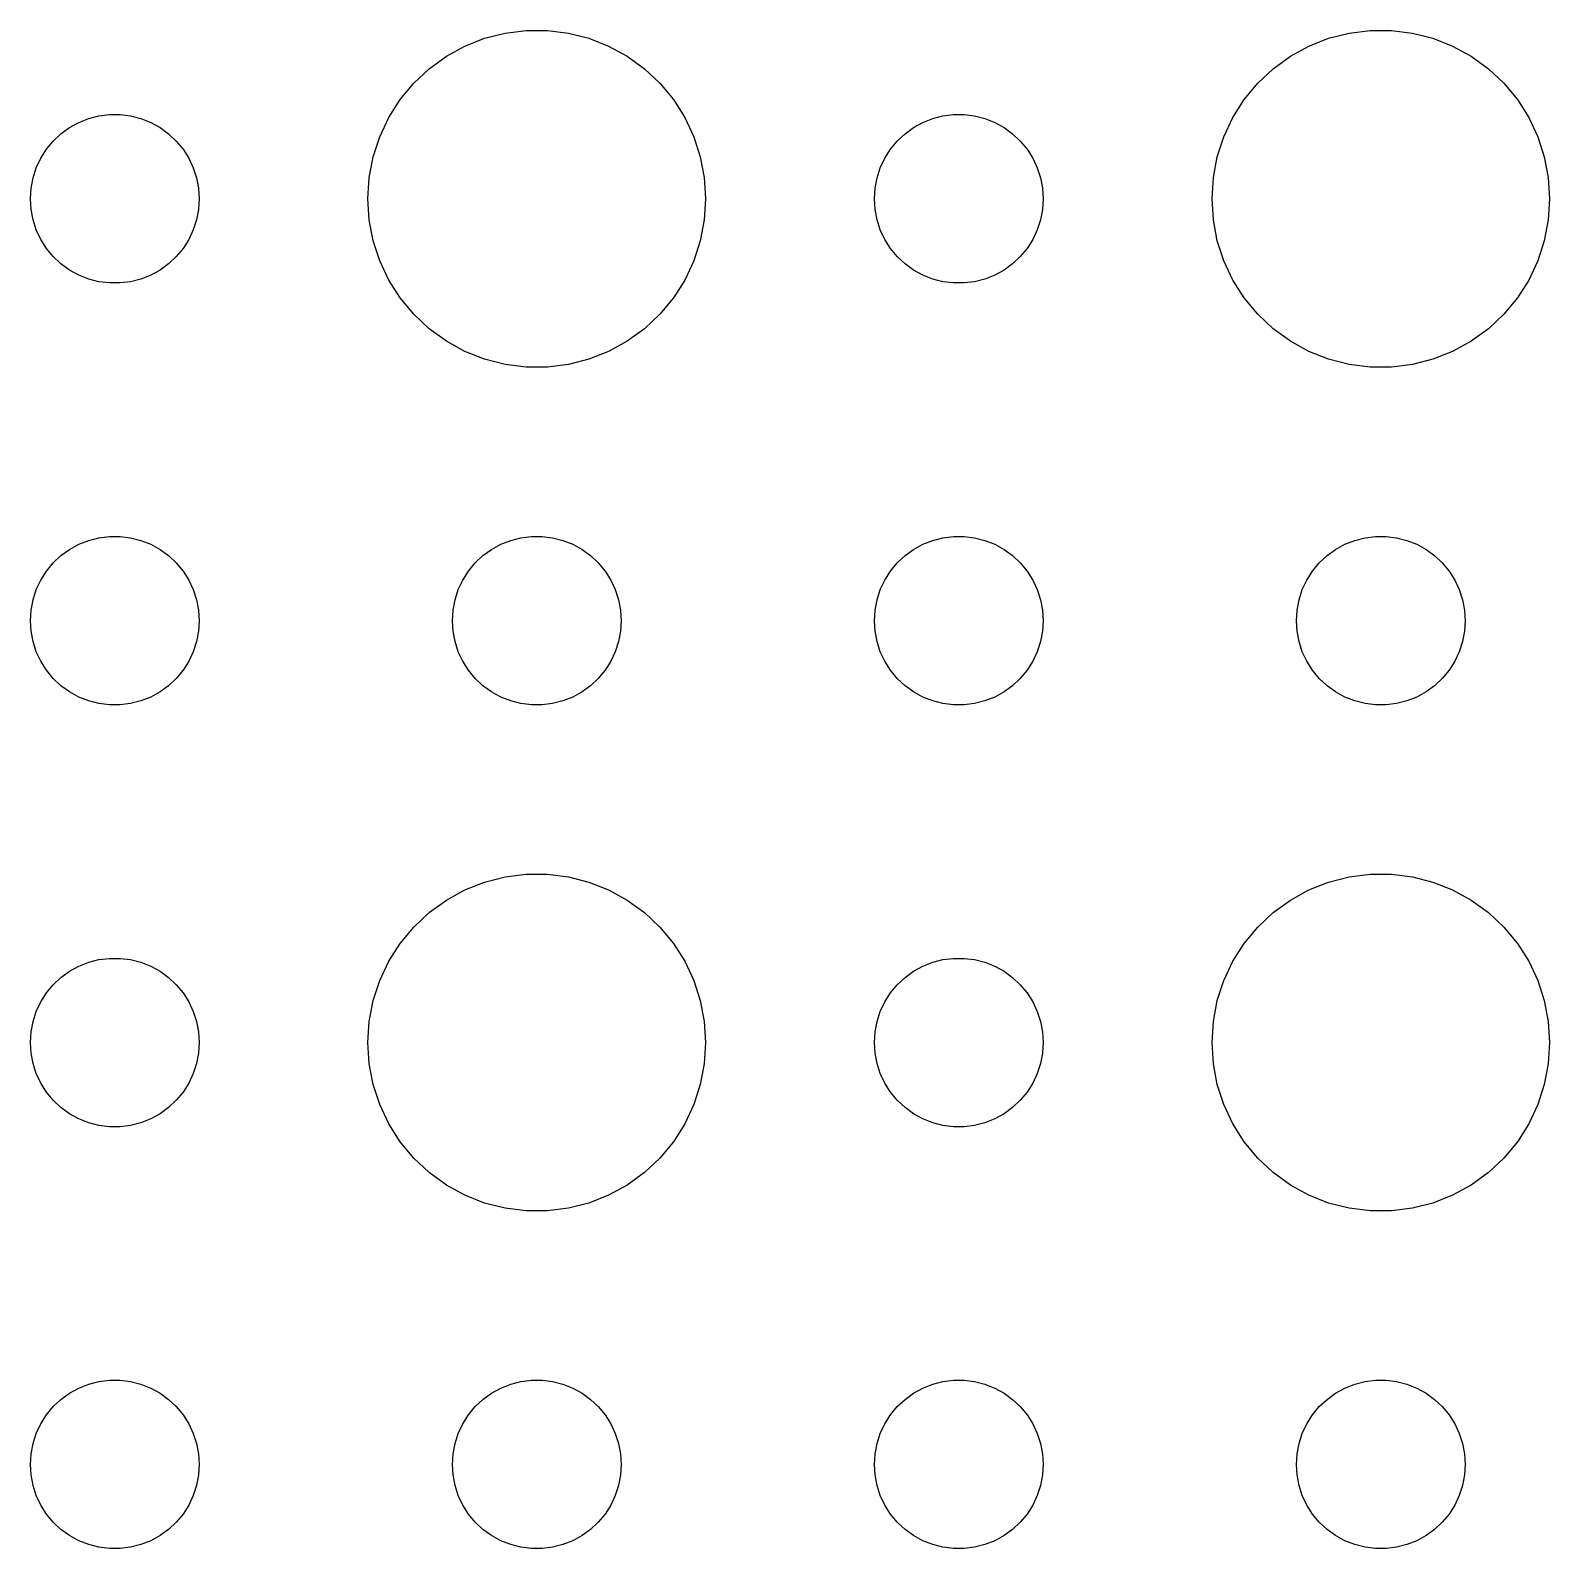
# Model space of a CAD drawing. Header units: metres. Extents: x -157 to 157, y -157 to 157.
# Drawn here: x 81 to 108, y -39 to -12.01 of the extents above; entities that cross this region are included whole.
import ezdxf

# ---------------------------------------------------------------- set-up
doc = ezdxf.new("R2010")
doc.units = ezdxf.units.M

msp = doc.modelspace()

# ---------------------------------------------------------------- linework, layer by layer
for p, q in [((88.7227, -12.2855), (89.073, -12.1468)), ((89.073, -12.1468), (89.4379, -12.0531)), ((89.4379, -12.0531), (89.8116, -12.0059)), ((89.8116, -12.0059), (90.1884, -12.0059)), ((90.1884, -12.0059), (90.5621, -12.0531)), ((90.5621, -12.0531), (90.927, -12.1468)), ((90.927, -12.1468), (91.2773, -12.2855)), ((103.723, -12.2855), (104.073, -12.1468)), ((104.073, -12.1468), (104.438, -12.0531)), ((104.438, -12.0531), (104.812, -12.0059)), ((104.812, -12.0059), (105.188, -12.0059)), ((105.188, -12.0059), (105.562, -12.0531)), ((105.562, -12.0531), (105.927, -12.1468)), ((105.927, -12.1468), (106.277, -12.2855)), ((88.3925, -12.467), (88.7227, -12.2855)), ((91.2773, -12.2855), (91.6075, -12.467)), ((103.393, -12.467), (103.723, -12.2855)), ((106.277, -12.2855), (106.607, -12.467)), ((87.8131, -12.9464), (88.0877, -12.6884)), ((88.0877, -12.6884), (88.3925, -12.467)), ((91.6075, -12.467), (91.9123, -12.6884)), ((91.9123, -12.6884), (92.1869, -12.9464)), ((102.813, -12.9464), (103.088, -12.6884)), ((103.088, -12.6884), (103.393, -12.467)), ((106.607, -12.467), (106.912, -12.6884)), ((106.912, -12.6884), (107.187, -12.9464)), ((87.573, -13.2366), (87.8131, -12.9464)), ((92.1869, -12.9464), (92.427, -13.2366)), ((102.573, -13.2366), (102.813, -12.9464)), ((107.187, -12.9464), (107.427, -13.2366)), ((87.3711, -13.5547), (87.573, -13.2366)), ((92.427, -13.2366), (92.6289, -13.5547)), ((102.371, -13.5547), (102.573, -13.2366)), ((107.427, -13.2366), (107.629, -13.5547)), ((81.5439, -13.8442), (81.6963, -13.7335)), ((81.6963, -13.7335), (81.8613, -13.6427)), ((81.8613, -13.6427), (82.0365, -13.5734)), ((82.0365, -13.5734), (82.2189, -13.5266)), ((82.2189, -13.5266), (82.4058, -13.5029)), ((82.4058, -13.5029), (82.5942, -13.5029)), ((82.5942, -13.5029), (82.7811, -13.5266)), ((82.7811, -13.5266), (82.9635, -13.5734)), ((82.9635, -13.5734), (83.1387, -13.6427)), ((83.1387, -13.6427), (83.3037, -13.7335)), ((83.3037, -13.7335), (83.4561, -13.8442)), ((87.2107, -13.8956), (87.3711, -13.5547)), ((92.6289, -13.5547), (92.7893, -13.8956)), ((96.5439, -13.8442), (96.6963, -13.7335)), ((96.6963, -13.7335), (96.8613, -13.6427)), ((96.8613, -13.6427), (97.0365, -13.5734)), ((97.0365, -13.5734), (97.2189, -13.5266)), ((97.2189, -13.5266), (97.4058, -13.5029)), ((97.4058, -13.5029), (97.5942, -13.5029)), ((97.5942, -13.5029), (97.7811, -13.5266)), ((97.7811, -13.5266), (97.9635, -13.5734)), ((97.9635, -13.5734), (98.1387, -13.6427)), ((98.1387, -13.6427), (98.3037, -13.7335)), ((98.3037, -13.7335), (98.4561, -13.8442)), ((102.211, -13.8956), (102.371, -13.5547)), ((107.629, -13.5547), (107.789, -13.8956)), ((81.2865, -14.1183), (81.4065, -13.9732)), ((81.4065, -13.9732), (81.5439, -13.8442)), ((83.4561, -13.8442), (83.5934, -13.9732)), ((83.5934, -13.9732), (83.7135, -14.1183)), ((87.0943, -14.2539), (87.2107, -13.8956)), ((92.7893, -13.8956), (92.9057, -14.2539)), ((96.2865, -14.1183), (96.4065, -13.9732)), ((96.4065, -13.9732), (96.5439, -13.8442)), ((98.4561, -13.8442), (98.5934, -13.9732)), ((98.5934, -13.9732), (98.7135, -14.1183)), ((102.094, -14.2539), (102.211, -13.8956)), ((107.789, -13.8956), (107.906, -14.2539)), ((81.1053, -14.4478), (81.1855, -14.2774)), ((81.1855, -14.2774), (81.2865, -14.1183)), ((83.7135, -14.1183), (83.8145, -14.2774)), ((83.8145, -14.2774), (83.8947, -14.4478)), ((87.0237, -14.624), (87.0943, -14.2539)), ((92.9057, -14.2539), (92.9763, -14.624)), ((96.1053, -14.4478), (96.1855, -14.2774)), ((96.1855, -14.2774), (96.2865, -14.1183)), ((98.7135, -14.1183), (98.8145, -14.2774)), ((98.8145, -14.2774), (98.8947, -14.4478)), ((102.024, -14.624), (102.094, -14.2539)), ((107.906, -14.2539), (107.976, -14.624)), ((81.0471, -14.627), (81.1053, -14.4478)), ((83.8947, -14.4478), (83.9529, -14.627)), ((96.0471, -14.627), (96.1053, -14.4478)), ((98.8947, -14.4478), (98.9529, -14.627)), ((81, -15), (81.0118, -14.812)), ((81.0118, -14.812), (81.0471, -14.627)), ((83.9529, -14.627), (83.9882, -14.812)), ((83.9882, -14.812), (84, -15)), ((87, -15), (87.0237, -14.624)), ((92.9763, -14.624), (93, -15)), ((96, -15), (96.0118, -14.812)), ((96.0118, -14.812), (96.0471, -14.627)), ((98.9529, -14.627), (98.9882, -14.812)), ((98.9882, -14.812), (99, -15)), ((102, -15), (102.024, -14.624)), ((107.976, -14.624), (108, -15)), ((81.0118, -15.188), (81, -15)), ((84, -15), (83.9882, -15.188)), ((87.0237, -15.376), (87, -15)), ((93, -15), (92.9763, -15.376)), ((96.0118, -15.188), (96, -15)), ((99, -15), (98.9882, -15.188)), ((102.024, -15.376), (102, -15)), ((108, -15), (107.976, -15.376)), ((81.0471, -15.373), (81.0118, -15.188)), ((81.1053, -15.5522), (81.0471, -15.373)), ((83.9529, -15.373), (83.8947, -15.5522)), ((83.9882, -15.188), (83.9529, -15.373)), ((87.0943, -15.7461), (87.0237, -15.376)), ((92.9763, -15.376), (92.9057, -15.7461)), ((96.0471, -15.373), (96.0118, -15.188)), ((96.1053, -15.5522), (96.0471, -15.373)), ((98.9529, -15.373), (98.8947, -15.5522)), ((98.9882, -15.188), (98.9529, -15.373)), ((102.094, -15.7461), (102.024, -15.376)), ((107.976, -15.376), (107.906, -15.7461)), ((81.1855, -15.7226), (81.1053, -15.5522)), ((83.8947, -15.5522), (83.8145, -15.7226)), ((96.1855, -15.7226), (96.1053, -15.5522)), ((98.8947, -15.5522), (98.8145, -15.7226)), ((81.2865, -15.8817), (81.1855, -15.7226)), ((81.4065, -16.0268), (81.2865, -15.8817)), ((83.7135, -15.8817), (83.5934, -16.0268)), ((83.8145, -15.7226), (83.7135, -15.8817)), ((87.2107, -16.1044), (87.0943, -15.7461)), ((92.9057, -15.7461), (92.7893, -16.1044)), ((96.2865, -15.8817), (96.1855, -15.7226)), ((96.4065, -16.0268), (96.2865, -15.8817)), ((98.7135, -15.8817), (98.5934, -16.0268)), ((98.8145, -15.7226), (98.7135, -15.8817)), ((102.211, -16.1044), (102.094, -15.7461)), ((107.906, -15.7461), (107.789, -16.1044)), ((81.5439, -16.1558), (81.4065, -16.0268)), ((81.6963, -16.2665), (81.5439, -16.1558)), ((83.4561, -16.1558), (83.3037, -16.2665)), ((83.5934, -16.0268), (83.4561, -16.1558)), ((87.3711, -16.4453), (87.2107, -16.1044)), ((92.7893, -16.1044), (92.6289, -16.4453)), ((96.5439, -16.1558), (96.4065, -16.0268)), ((96.6963, -16.2665), (96.5439, -16.1558)), ((98.4561, -16.1558), (98.3037, -16.2665)), ((98.5934, -16.0268), (98.4561, -16.1558)), ((102.371, -16.4453), (102.211, -16.1044)), ((107.789, -16.1044), (107.629, -16.4453)), ((81.8613, -16.3572), (81.6963, -16.2665)), ((82.0365, -16.4266), (81.8613, -16.3572)), ((82.2189, -16.4734), (82.0365, -16.4266)), ((82.9635, -16.4266), (82.7811, -16.4734)), ((83.1387, -16.3572), (82.9635, -16.4266)), ((83.3037, -16.2665), (83.1387, -16.3572)), ((87.573, -16.7634), (87.3711, -16.4453)), ((92.6289, -16.4453), (92.427, -16.7634)), ((96.8613, -16.3572), (96.6963, -16.2665)), ((97.0365, -16.4266), (96.8613, -16.3572)), ((97.2189, -16.4734), (97.0365, -16.4266)), ((97.9635, -16.4266), (97.7811, -16.4734)), ((98.1387, -16.3572), (97.9635, -16.4266)), ((98.3037, -16.2665), (98.1387, -16.3572)), ((102.573, -16.7634), (102.371, -16.4453)), ((107.629, -16.4453), (107.427, -16.7634)), ((82.4058, -16.497), (82.2189, -16.4734)), ((82.5942, -16.497), (82.4058, -16.497)), ((82.7811, -16.4734), (82.5942, -16.497)), ((97.4058, -16.497), (97.2189, -16.4734)), ((97.5942, -16.497), (97.4058, -16.497)), ((97.7811, -16.4734), (97.5942, -16.497)), ((87.8131, -17.0536), (87.573, -16.7634)), ((92.427, -16.7634), (92.1869, -17.0536)), ((102.813, -17.0536), (102.573, -16.7634)), ((107.427, -16.7634), (107.187, -17.0536)), ((88.0877, -17.3115), (87.8131, -17.0536)), ((92.1869, -17.0536), (91.9123, -17.3115)), ((103.088, -17.3115), (102.813, -17.0536)), ((107.187, -17.0536), (106.912, -17.3115)), ((88.3925, -17.533), (88.0877, -17.3115)), ((88.7227, -17.7145), (88.3925, -17.533)), ((91.6075, -17.533), (91.2773, -17.7145)), ((91.9123, -17.3115), (91.6075, -17.533)), ((103.393, -17.533), (103.088, -17.3115)), ((103.723, -17.7145), (103.393, -17.533)), ((106.607, -17.533), (106.277, -17.7145)), ((106.912, -17.3115), (106.607, -17.533)), ((89.073, -17.8532), (88.7227, -17.7145)), ((91.2773, -17.7145), (90.927, -17.8532)), ((104.073, -17.8532), (103.723, -17.7145)), ((106.277, -17.7145), (105.927, -17.8532)), ((89.4379, -17.9469), (89.073, -17.8532)), ((89.8116, -17.9941), (89.4379, -17.9469)), ((90.1884, -17.9941), (89.8116, -17.9941)), ((90.5621, -17.9469), (90.1884, -17.9941)), ((90.927, -17.8532), (90.5621, -17.9469)), ((104.438, -17.9469), (104.073, -17.8532)), ((104.812, -17.9941), (104.438, -17.9469)), ((105.188, -17.9941), (104.812, -17.9941)), ((105.562, -17.9469), (105.188, -17.9941)), ((105.927, -17.8532), (105.562, -17.9469)), ((82.0365, -21.0734), (82.2189, -21.0266)), ((82.2189, -21.0266), (82.4058, -21.003)), ((82.4058, -21.003), (82.5942, -21.003)), ((82.5942, -21.003), (82.7811, -21.0266)), ((82.7811, -21.0266), (82.9635, -21.0734)), ((89.5365, -21.0734), (89.7189, -21.0266)), ((89.7189, -21.0266), (89.9058, -21.003)), ((89.9058, -21.003), (90.0942, -21.003)), ((90.0942, -21.003), (90.2811, -21.0266)), ((90.2811, -21.0266), (90.4635, -21.0734)), ((97.0365, -21.0734), (97.2189, -21.0266)), ((97.2189, -21.0266), (97.4058, -21.003)), ((97.4058, -21.003), (97.5942, -21.003)), ((97.5942, -21.003), (97.7811, -21.0266)), ((97.7811, -21.0266), (97.9635, -21.0734)), ((104.536, -21.0734), (104.719, -21.0266)), ((104.719, -21.0266), (104.906, -21.003)), ((104.906, -21.003), (105.094, -21.003)), ((105.094, -21.003), (105.281, -21.0266)), ((105.281, -21.0266), (105.464, -21.0734)), ((81.5439, -21.3442), (81.6963, -21.2335)), ((81.6963, -21.2335), (81.8613, -21.1427)), ((81.8613, -21.1427), (82.0365, -21.0734)), ((82.9635, -21.0734), (83.1387, -21.1427)), ((83.1387, -21.1427), (83.3037, -21.2335)), ((83.3037, -21.2335), (83.4561, -21.3442)), ((89.0439, -21.3442), (89.1963, -21.2335)), ((89.1963, -21.2335), (89.3613, -21.1427)), ((89.3613, -21.1427), (89.5365, -21.0734)), ((90.4635, -21.0734), (90.6387, -21.1427)), ((90.6387, -21.1427), (90.8037, -21.2335)), ((90.8037, -21.2335), (90.9561, -21.3442)), ((96.5439, -21.3442), (96.6963, -21.2335)), ((96.6963, -21.2335), (96.8613, -21.1427)), ((96.8613, -21.1427), (97.0365, -21.0734)), ((97.9635, -21.0734), (98.1387, -21.1427)), ((98.1387, -21.1427), (98.3037, -21.2335)), ((98.3037, -21.2335), (98.4561, -21.3442)), ((104.044, -21.3442), (104.196, -21.2335)), ((104.196, -21.2335), (104.361, -21.1427)), ((104.361, -21.1427), (104.536, -21.0734)), ((105.464, -21.0734), (105.639, -21.1427)), ((105.639, -21.1427), (105.804, -21.2335)), ((105.804, -21.2335), (105.956, -21.3442)), ((81.2865, -21.6183), (81.4065, -21.4732)), ((81.4065, -21.4732), (81.5439, -21.3442)), ((83.4561, -21.3442), (83.5934, -21.4732)), ((83.5934, -21.4732), (83.7135, -21.6183)), ((88.7865, -21.6183), (88.9065, -21.4732)), ((88.9065, -21.4732), (89.0439, -21.3442)), ((90.9561, -21.3442), (91.0934, -21.4732)), ((91.0934, -21.4732), (91.2135, -21.6183)), ((96.2865, -21.6183), (96.4065, -21.4732)), ((96.4065, -21.4732), (96.5439, -21.3442)), ((98.4561, -21.3442), (98.5934, -21.4732)), ((98.5934, -21.4732), (98.7135, -21.6183)), ((103.786, -21.6183), (103.907, -21.4732)), ((103.907, -21.4732), (104.044, -21.3442)), ((105.956, -21.3442), (106.093, -21.4732)), ((106.093, -21.4732), (106.214, -21.6183)), ((81.1053, -21.9478), (81.1855, -21.7774)), ((81.1855, -21.7774), (81.2865, -21.6183)), ((83.7135, -21.6183), (83.8145, -21.7774)), ((83.8145, -21.7774), (83.8947, -21.9478)), ((88.6053, -21.9478), (88.6855, -21.7774)), ((88.6855, -21.7774), (88.7865, -21.6183)), ((91.2135, -21.6183), (91.3145, -21.7774)), ((91.3145, -21.7774), (91.3947, -21.9478)), ((96.1053, -21.9478), (96.1855, -21.7774)), ((96.1855, -21.7774), (96.2865, -21.6183)), ((98.7135, -21.6183), (98.8145, -21.7774)), ((98.8145, -21.7774), (98.8947, -21.9478)), ((103.605, -21.9478), (103.686, -21.7774)), ((103.686, -21.7774), (103.786, -21.6183)), ((106.214, -21.6183), (106.314, -21.7774)), ((106.314, -21.7774), (106.395, -21.9478)), ((81.0118, -22.312), (81.0471, -22.127)), ((81.0471, -22.127), (81.1053, -21.9478)), ((83.8947, -21.9478), (83.9529, -22.127)), ((83.9529, -22.127), (83.9882, -22.312)), ((88.5118, -22.312), (88.5471, -22.127)), ((88.5471, -22.127), (88.6053, -21.9478)), ((91.3947, -21.9478), (91.4529, -22.127)), ((91.4529, -22.127), (91.4882, -22.312)), ((96.0118, -22.312), (96.0471, -22.127)), ((96.0471, -22.127), (96.1053, -21.9478)), ((98.8947, -21.9478), (98.9529, -22.127)), ((98.9529, -22.127), (98.9882, -22.312)), ((103.512, -22.312), (103.547, -22.127)), ((103.547, -22.127), (103.605, -21.9478)), ((106.395, -21.9478), (106.453, -22.127)), ((106.453, -22.127), (106.488, -22.312)), ((81, -22.5), (81.0118, -22.312)), ((83.9882, -22.312), (84, -22.5)), ((88.5, -22.5), (88.5118, -22.312)), ((91.4882, -22.312), (91.5, -22.5)), ((96, -22.5), (96.0118, -22.312)), ((98.9882, -22.312), (99, -22.5)), ((103.5, -22.5), (103.512, -22.312)), ((106.488, -22.312), (106.5, -22.5)), ((81.0118, -22.688), (81, -22.5)), ((84, -22.5), (83.9882, -22.688)), ((88.5118, -22.688), (88.5, -22.5)), ((91.5, -22.5), (91.4882, -22.688)), ((96.0118, -22.688), (96, -22.5)), ((99, -22.5), (98.9882, -22.688)), ((103.512, -22.688), (103.5, -22.5)), ((106.5, -22.5), (106.488, -22.688)), ((81.0471, -22.873), (81.0118, -22.688)), ((81.1053, -23.0522), (81.0471, -22.873)), ((83.9529, -22.873), (83.8947, -23.0522)), ((83.9882, -22.688), (83.9529, -22.873)), ((88.5471, -22.873), (88.5118, -22.688)), ((88.6053, -23.0522), (88.5471, -22.873)), ((91.4529, -22.873), (91.3947, -23.0522)), ((91.4882, -22.688), (91.4529, -22.873)), ((96.0471, -22.873), (96.0118, -22.688)), ((96.1053, -23.0522), (96.0471, -22.873)), ((98.9529, -22.873), (98.8947, -23.0522)), ((98.9882, -22.688), (98.9529, -22.873)), ((103.547, -22.873), (103.512, -22.688)), ((103.605, -23.0522), (103.547, -22.873)), ((106.453, -22.873), (106.395, -23.0522)), ((106.488, -22.688), (106.453, -22.873)), ((81.1855, -23.2226), (81.1053, -23.0522)), ((83.8947, -23.0522), (83.8145, -23.2226)), ((88.6855, -23.2226), (88.6053, -23.0522)), ((91.3947, -23.0522), (91.3145, -23.2226)), ((96.1855, -23.2226), (96.1053, -23.0522)), ((98.8947, -23.0522), (98.8145, -23.2226)), ((103.686, -23.2226), (103.605, -23.0522)), ((106.395, -23.0522), (106.314, -23.2226)), ((81.2865, -23.3817), (81.1855, -23.2226)), ((81.4065, -23.5268), (81.2865, -23.3817)), ((83.7135, -23.3817), (83.5934, -23.5268)), ((83.8145, -23.2226), (83.7135, -23.3817)), ((88.7865, -23.3817), (88.6855, -23.2226)), ((88.9065, -23.5268), (88.7865, -23.3817)), ((91.2135, -23.3817), (91.0934, -23.5268)), ((91.3145, -23.2226), (91.2135, -23.3817)), ((96.2865, -23.3817), (96.1855, -23.2226)), ((96.4065, -23.5268), (96.2865, -23.3817)), ((98.7135, -23.3817), (98.5934, -23.5268)), ((98.8145, -23.2226), (98.7135, -23.3817)), ((103.786, -23.3817), (103.686, -23.2226)), ((103.907, -23.5268), (103.786, -23.3817)), ((106.214, -23.3817), (106.093, -23.5268)), ((106.314, -23.2226), (106.214, -23.3817)), ((81.5439, -23.6558), (81.4065, -23.5268)), ((81.6963, -23.7665), (81.5439, -23.6558)), ((83.4561, -23.6558), (83.3037, -23.7665)), ((83.5934, -23.5268), (83.4561, -23.6558)), ((89.0439, -23.6558), (88.9065, -23.5268)), ((89.1963, -23.7665), (89.0439, -23.6558)), ((90.9561, -23.6558), (90.8037, -23.7665)), ((91.0934, -23.5268), (90.9561, -23.6558)), ((96.5439, -23.6558), (96.4065, -23.5268)), ((96.6963, -23.7665), (96.5439, -23.6558)), ((98.4561, -23.6558), (98.3037, -23.7665)), ((98.5934, -23.5268), (98.4561, -23.6558)), ((104.044, -23.6558), (103.907, -23.5268)), ((104.196, -23.7665), (104.044, -23.6558)), ((105.956, -23.6558), (105.804, -23.7665)), ((106.093, -23.5268), (105.956, -23.6558)), ((81.8613, -23.8572), (81.6963, -23.7665)), ((82.0365, -23.9266), (81.8613, -23.8572)), ((82.2189, -23.9734), (82.0365, -23.9266)), ((82.4058, -23.997), (82.2189, -23.9734)), ((82.5942, -23.997), (82.4058, -23.997)), ((82.7811, -23.9734), (82.5942, -23.997)), ((82.9635, -23.9266), (82.7811, -23.9734)), ((83.1387, -23.8572), (82.9635, -23.9266)), ((83.3037, -23.7665), (83.1387, -23.8572)), ((89.3613, -23.8572), (89.1963, -23.7665)), ((89.5365, -23.9266), (89.3613, -23.8572)), ((89.7189, -23.9734), (89.5365, -23.9266)), ((89.9058, -23.997), (89.7189, -23.9734)), ((90.0942, -23.997), (89.9058, -23.997)), ((90.2811, -23.9734), (90.0942, -23.997)), ((90.4635, -23.9266), (90.2811, -23.9734)), ((90.6387, -23.8572), (90.4635, -23.9266)), ((90.8037, -23.7665), (90.6387, -23.8572)), ((96.8613, -23.8572), (96.6963, -23.7665)), ((97.0365, -23.9266), (96.8613, -23.8572)), ((97.2189, -23.9734), (97.0365, -23.9266)), ((97.4058, -23.997), (97.2189, -23.9734)), ((97.5942, -23.997), (97.4058, -23.997)), ((97.7811, -23.9734), (97.5942, -23.997)), ((97.9635, -23.9266), (97.7811, -23.9734)), ((98.1387, -23.8572), (97.9635, -23.9266)), ((98.3037, -23.7665), (98.1387, -23.8572)), ((104.361, -23.8572), (104.196, -23.7665)), ((104.536, -23.9266), (104.361, -23.8572)), ((104.719, -23.9734), (104.536, -23.9266)), ((104.906, -23.997), (104.719, -23.9734)), ((105.094, -23.997), (104.906, -23.997)), ((105.281, -23.9734), (105.094, -23.997)), ((105.464, -23.9266), (105.281, -23.9734)), ((105.639, -23.8572), (105.464, -23.9266)), ((105.804, -23.7665), (105.639, -23.8572)), ((88.7227, -27.2855), (89.073, -27.1468)), ((89.073, -27.1468), (89.4379, -27.0531)), ((89.4379, -27.0531), (89.8116, -27.0059)), ((89.8116, -27.0059), (90.1884, -27.0059)), ((90.1884, -27.0059), (90.5621, -27.0531)), ((90.5621, -27.0531), (90.927, -27.1468)), ((90.927, -27.1468), (91.2773, -27.2855)), ((103.723, -27.2855), (104.073, -27.1468)), ((104.073, -27.1468), (104.438, -27.0531)), ((104.438, -27.0531), (104.812, -27.0059)), ((104.812, -27.0059), (105.188, -27.0059)), ((105.188, -27.0059), (105.562, -27.0531)), ((105.562, -27.0531), (105.927, -27.1468)), ((105.927, -27.1468), (106.277, -27.2855)), ((88.0877, -27.6884), (88.3925, -27.467)), ((88.3925, -27.467), (88.7227, -27.2855)), ((91.2773, -27.2855), (91.6075, -27.467)), ((91.6075, -27.467), (91.9123, -27.6884)), ((103.088, -27.6884), (103.393, -27.467)), ((103.393, -27.467), (103.723, -27.2855)), ((106.277, -27.2855), (106.607, -27.467)), ((106.607, -27.467), (106.912, -27.6884)), ((87.8131, -27.9464), (88.0877, -27.6884)), ((91.9123, -27.6884), (92.1869, -27.9464)), ((102.813, -27.9464), (103.088, -27.6884)), ((106.912, -27.6884), (107.187, -27.9464)), ((87.573, -28.2366), (87.8131, -27.9464)), ((92.1869, -27.9464), (92.427, -28.2366)), ((102.573, -28.2366), (102.813, -27.9464)), ((107.187, -27.9464), (107.427, -28.2366)), ((87.3711, -28.5547), (87.573, -28.2366)), ((92.427, -28.2366), (92.6289, -28.5547)), ((102.371, -28.5547), (102.573, -28.2366)), ((107.427, -28.2366), (107.629, -28.5547)), ((81.8613, -28.6427), (82.0365, -28.5734)), ((82.0365, -28.5734), (82.2189, -28.5266)), ((82.2189, -28.5266), (82.4058, -28.503)), ((82.4058, -28.503), (82.5942, -28.503)), ((82.5942, -28.503), (82.7811, -28.5266)), ((82.7811, -28.5266), (82.9635, -28.5734)), ((82.9635, -28.5734), (83.1387, -28.6427)), ((87.2107, -28.8956), (87.3711, -28.5547)), ((92.6289, -28.5547), (92.7893, -28.8956)), ((96.8613, -28.6427), (97.0365, -28.5734)), ((97.0365, -28.5734), (97.2189, -28.5266)), ((97.2189, -28.5266), (97.4058, -28.503)), ((97.4058, -28.503), (97.5942, -28.503)), ((97.5942, -28.503), (97.7811, -28.5266)), ((97.7811, -28.5266), (97.9635, -28.5734)), ((97.9635, -28.5734), (98.1387, -28.6427)), ((102.211, -28.8956), (102.371, -28.5547)), ((107.629, -28.5547), (107.789, -28.8956)), ((81.4065, -28.9732), (81.5439, -28.8442)), ((81.5439, -28.8442), (81.6963, -28.7335)), ((81.6963, -28.7335), (81.8613, -28.6427)), ((83.1387, -28.6427), (83.3037, -28.7335)), ((83.3037, -28.7335), (83.4561, -28.8442)), ((83.4561, -28.8442), (83.5934, -28.9732)), ((96.4065, -28.9732), (96.5439, -28.8442)), ((96.5439, -28.8442), (96.6963, -28.7335)), ((96.6963, -28.7335), (96.8613, -28.6427)), ((98.1387, -28.6427), (98.3037, -28.7335)), ((98.3037, -28.7335), (98.4561, -28.8442)), ((98.4561, -28.8442), (98.5934, -28.9732)), ((81.1855, -29.2774), (81.2865, -29.1183)), ((81.2865, -29.1183), (81.4065, -28.9732)), ((83.5934, -28.9732), (83.7135, -29.1183)), ((83.7135, -29.1183), (83.8145, -29.2774)), ((87.0943, -29.2539), (87.2107, -28.8956)), ((92.7893, -28.8956), (92.9057, -29.2539)), ((96.1855, -29.2774), (96.2865, -29.1183)), ((96.2865, -29.1183), (96.4065, -28.9732)), ((98.5934, -28.9732), (98.7135, -29.1183)), ((98.7135, -29.1183), (98.8145, -29.2774)), ((102.094, -29.2539), (102.211, -28.8956)), ((107.789, -28.8956), (107.906, -29.2539)), ((81.1053, -29.4478), (81.1855, -29.2774)), ((83.8145, -29.2774), (83.8947, -29.4478)), ((87.0237, -29.624), (87.0943, -29.2539)), ((92.9057, -29.2539), (92.9763, -29.624)), ((96.1053, -29.4478), (96.1855, -29.2774)), ((98.8145, -29.2774), (98.8947, -29.4478)), ((102.024, -29.624), (102.094, -29.2539)), ((107.906, -29.2539), (107.976, -29.624)), ((81.0118, -29.812), (81.0471, -29.627)), ((81.0471, -29.627), (81.1053, -29.4478)), ((83.8947, -29.4478), (83.9529, -29.627)), ((83.9529, -29.627), (83.9882, -29.812)), ((87, -30), (87.0237, -29.624)), ((92.9763, -29.624), (93, -30)), ((96.0118, -29.812), (96.0471, -29.627)), ((96.0471, -29.627), (96.1053, -29.4478)), ((98.8947, -29.4478), (98.9529, -29.627)), ((98.9529, -29.627), (98.9882, -29.812)), ((102, -30), (102.024, -29.624)), ((107.976, -29.624), (108, -30)), ((81, -30), (81.0118, -29.812)), ((83.9882, -29.812), (84, -30)), ((96, -30), (96.0118, -29.812)), ((98.9882, -29.812), (99, -30)), ((81.0118, -30.188), (81, -30)), ((81.0471, -30.373), (81.0118, -30.188)), ((83.9882, -30.188), (83.9529, -30.373)), ((84, -30), (83.9882, -30.188)), ((87.0237, -30.376), (87, -30)), ((93, -30), (92.9763, -30.376)), ((96.0118, -30.188), (96, -30)), ((96.0471, -30.373), (96.0118, -30.188)), ((98.9882, -30.188), (98.9529, -30.373)), ((99, -30), (98.9882, -30.188)), ((102.024, -30.376), (102, -30)), ((108, -30), (107.976, -30.376)), ((81.1053, -30.5522), (81.0471, -30.373)), ((83.9529, -30.373), (83.8947, -30.5522)), ((87.0943, -30.7461), (87.0237, -30.376)), ((92.9763, -30.376), (92.9057, -30.7461)), ((96.1053, -30.5522), (96.0471, -30.373)), ((98.9529, -30.373), (98.8947, -30.5522)), ((102.094, -30.7461), (102.024, -30.376)), ((107.976, -30.376), (107.906, -30.7461)), ((81.1855, -30.7226), (81.1053, -30.5522)), ((81.2865, -30.8817), (81.1855, -30.7226)), ((83.8145, -30.7226), (83.7135, -30.8817)), ((83.8947, -30.5522), (83.8145, -30.7226)), ((87.2107, -31.1044), (87.0943, -30.7461)), ((92.9057, -30.7461), (92.7893, -31.1044)), ((96.1855, -30.7226), (96.1053, -30.5522)), ((96.2865, -30.8817), (96.1855, -30.7226)), ((98.8145, -30.7226), (98.7135, -30.8817)), ((98.8947, -30.5522), (98.8145, -30.7226)), ((102.211, -31.1044), (102.094, -30.7461)), ((107.906, -30.7461), (107.789, -31.1044)), ((81.4065, -31.0268), (81.2865, -30.8817)), ((81.5439, -31.1558), (81.4065, -31.0268)), ((83.5934, -31.0268), (83.4561, -31.1558)), ((83.7135, -30.8817), (83.5934, -31.0268)), ((96.4065, -31.0268), (96.2865, -30.8817)), ((96.5439, -31.1558), (96.4065, -31.0268)), ((98.5934, -31.0268), (98.4561, -31.1558)), ((98.7135, -30.8817), (98.5934, -31.0268)), ((81.6963, -31.2665), (81.5439, -31.1558)), ((81.8613, -31.3572), (81.6963, -31.2665)), ((83.3037, -31.2665), (83.1387, -31.3572)), ((83.4561, -31.1558), (83.3037, -31.2665)), ((87.3711, -31.4453), (87.2107, -31.1044)), ((92.7893, -31.1044), (92.6289, -31.4453)), ((96.6963, -31.2665), (96.5439, -31.1558)), ((96.8613, -31.3572), (96.6963, -31.2665)), ((98.3037, -31.2665), (98.1387, -31.3572)), ((98.4561, -31.1558), (98.3037, -31.2665)), ((102.371, -31.4453), (102.211, -31.1044)), ((107.789, -31.1044), (107.629, -31.4453)), ((82.0365, -31.4266), (81.8613, -31.3572)), ((82.2189, -31.4734), (82.0365, -31.4266)), ((82.4058, -31.497), (82.2189, -31.4734)), ((82.5942, -31.497), (82.4058, -31.497)), ((82.7811, -31.4734), (82.5942, -31.497)), ((82.9635, -31.4266), (82.7811, -31.4734)), ((83.1387, -31.3572), (82.9635, -31.4266)), ((87.573, -31.7634), (87.3711, -31.4453)), ((92.6289, -31.4453), (92.427, -31.7634)), ((97.0365, -31.4266), (96.8613, -31.3572)), ((97.2189, -31.4734), (97.0365, -31.4266)), ((97.4058, -31.497), (97.2189, -31.4734)), ((97.5942, -31.497), (97.4058, -31.497)), ((97.7811, -31.4734), (97.5942, -31.497)), ((97.9635, -31.4266), (97.7811, -31.4734)), ((98.1387, -31.3572), (97.9635, -31.4266)), ((102.573, -31.7634), (102.371, -31.4453)), ((107.629, -31.4453), (107.427, -31.7634)), ((87.8131, -32.0536), (87.573, -31.7634)), ((92.427, -31.7634), (92.1869, -32.0536)), ((102.813, -32.0536), (102.573, -31.7634)), ((107.427, -31.7634), (107.187, -32.0536)), ((88.0877, -32.3115), (87.8131, -32.0536)), ((92.1869, -32.0536), (91.9123, -32.3115)), ((103.088, -32.3115), (102.813, -32.0536)), ((107.187, -32.0536), (106.912, -32.3115)), ((88.3925, -32.533), (88.0877, -32.3115)), ((91.9123, -32.3115), (91.6075, -32.533)), ((103.393, -32.533), (103.088, -32.3115)), ((106.912, -32.3115), (106.607, -32.533)), ((88.7227, -32.7145), (88.3925, -32.533)), ((91.6075, -32.533), (91.2773, -32.7145)), ((103.723, -32.7145), (103.393, -32.533)), ((106.607, -32.533), (106.277, -32.7145)), ((89.073, -32.8532), (88.7227, -32.7145)), ((89.4379, -32.9469), (89.073, -32.8532)), ((90.927, -32.8532), (90.5621, -32.9469)), ((91.2773, -32.7145), (90.927, -32.8532)), ((104.073, -32.8532), (103.723, -32.7145)), ((104.438, -32.9469), (104.073, -32.8532)), ((105.927, -32.8532), (105.562, -32.9469)), ((106.277, -32.7145), (105.927, -32.8532)), ((89.8116, -32.9941), (89.4379, -32.9469)), ((90.1884, -32.9941), (89.8116, -32.9941)), ((90.5621, -32.9469), (90.1884, -32.9941)), ((104.812, -32.9941), (104.438, -32.9469)), ((105.188, -32.9941), (104.812, -32.9941)), ((105.562, -32.9469), (105.188, -32.9941)), ((81.6963, -36.2335), (81.8613, -36.1428)), ((81.8613, -36.1428), (82.0365, -36.0734)), ((82.0365, -36.0734), (82.2189, -36.0266)), ((82.2189, -36.0266), (82.4058, -36.003)), ((82.4058, -36.003), (82.5942, -36.003)), ((82.5942, -36.003), (82.7811, -36.0266)), ((82.7811, -36.0266), (82.9635, -36.0734)), ((82.9635, -36.0734), (83.1387, -36.1428)), ((83.1387, -36.1428), (83.3037, -36.2335)), ((89.1963, -36.2335), (89.3613, -36.1428)), ((89.3613, -36.1428), (89.5365, -36.0734)), ((89.5365, -36.0734), (89.7189, -36.0266)), ((89.7189, -36.0266), (89.9058, -36.003)), ((89.9058, -36.003), (90.0942, -36.003)), ((90.0942, -36.003), (90.2811, -36.0266)), ((90.2811, -36.0266), (90.4635, -36.0734)), ((90.4635, -36.0734), (90.6387, -36.1428)), ((90.6387, -36.1428), (90.8037, -36.2335)), ((96.6963, -36.2335), (96.8613, -36.1428)), ((96.8613, -36.1428), (97.0365, -36.0734)), ((97.0365, -36.0734), (97.2189, -36.0266)), ((97.2189, -36.0266), (97.4058, -36.003)), ((97.4058, -36.003), (97.5942, -36.003)), ((97.5942, -36.003), (97.7811, -36.0266)), ((97.7811, -36.0266), (97.9635, -36.0734)), ((97.9635, -36.0734), (98.1387, -36.1428)), ((98.1387, -36.1428), (98.3037, -36.2335)), ((104.196, -36.2335), (104.361, -36.1428)), ((104.361, -36.1428), (104.536, -36.0734)), ((104.536, -36.0734), (104.719, -36.0266)), ((104.719, -36.0266), (104.906, -36.003)), ((104.906, -36.003), (105.094, -36.003)), ((105.094, -36.003), (105.281, -36.0266)), ((105.281, -36.0266), (105.464, -36.0734)), ((105.464, -36.0734), (105.639, -36.1428)), ((105.639, -36.1428), (105.804, -36.2335)), ((81.4065, -36.4732), (81.5439, -36.3442)), ((81.5439, -36.3442), (81.6963, -36.2335)), ((83.3037, -36.2335), (83.4561, -36.3442)), ((83.4561, -36.3442), (83.5934, -36.4732)), ((88.9065, -36.4732), (89.0439, -36.3442)), ((89.0439, -36.3442), (89.1963, -36.2335)), ((90.8037, -36.2335), (90.9561, -36.3442)), ((90.9561, -36.3442), (91.0934, -36.4732)), ((96.4065, -36.4732), (96.5439, -36.3442)), ((96.5439, -36.3442), (96.6963, -36.2335)), ((98.3037, -36.2335), (98.4561, -36.3442)), ((98.4561, -36.3442), (98.5934, -36.4732)), ((103.907, -36.4732), (104.044, -36.3442)), ((104.044, -36.3442), (104.196, -36.2335)), ((105.804, -36.2335), (105.956, -36.3442)), ((105.956, -36.3442), (106.093, -36.4732)), ((81.1855, -36.7774), (81.2865, -36.6183)), ((81.2865, -36.6183), (81.4065, -36.4732)), ((83.5934, -36.4732), (83.7135, -36.6183)), ((83.7135, -36.6183), (83.8145, -36.7774)), ((88.6855, -36.7774), (88.7865, -36.6183)), ((88.7865, -36.6183), (88.9065, -36.4732)), ((91.0934, -36.4732), (91.2135, -36.6183)), ((91.2135, -36.6183), (91.3145, -36.7774)), ((96.1855, -36.7774), (96.2865, -36.6183)), ((96.2865, -36.6183), (96.4065, -36.4732)), ((98.5934, -36.4732), (98.7135, -36.6183)), ((98.7135, -36.6183), (98.8145, -36.7774)), ((103.686, -36.7774), (103.786, -36.6183)), ((103.786, -36.6183), (103.907, -36.4732)), ((106.093, -36.4732), (106.214, -36.6183)), ((106.214, -36.6183), (106.314, -36.7774)), ((81.0471, -37.127), (81.1053, -36.9478)), ((81.1053, -36.9478), (81.1855, -36.7774)), ((83.8145, -36.7774), (83.8947, -36.9478)), ((83.8947, -36.9478), (83.9529, -37.127)), ((88.5471, -37.127), (88.6053, -36.9478)), ((88.6053, -36.9478), (88.6855, -36.7774)), ((91.3145, -36.7774), (91.3947, -36.9478)), ((91.3947, -36.9478), (91.4529, -37.127)), ((96.0471, -37.127), (96.1053, -36.9478)), ((96.1053, -36.9478), (96.1855, -36.7774)), ((98.8145, -36.7774), (98.8947, -36.9478)), ((98.8947, -36.9478), (98.9529, -37.127)), ((103.547, -37.127), (103.605, -36.9478)), ((103.605, -36.9478), (103.686, -36.7774)), ((106.314, -36.7774), (106.395, -36.9478)), ((106.395, -36.9478), (106.453, -37.127)), ((81.0118, -37.312), (81.0471, -37.127)), ((83.9529, -37.127), (83.9882, -37.312)), ((88.5118, -37.312), (88.5471, -37.127)), ((91.4529, -37.127), (91.4882, -37.312)), ((96.0118, -37.312), (96.0471, -37.127)), ((98.9529, -37.127), (98.9882, -37.312)), ((103.512, -37.312), (103.547, -37.127)), ((106.453, -37.127), (106.488, -37.312)), ((81, -37.5), (81.0118, -37.312)), ((81.0118, -37.688), (81, -37.5)), ((83.9882, -37.312), (84, -37.5)), ((84, -37.5), (83.9882, -37.688)), ((88.5, -37.5), (88.5118, -37.312)), ((88.5118, -37.688), (88.5, -37.5)), ((91.4882, -37.312), (91.5, -37.5)), ((91.5, -37.5), (91.4882, -37.688)), ((96, -37.5), (96.0118, -37.312)), ((96.0118, -37.688), (96, -37.5)), ((98.9882, -37.312), (99, -37.5)), ((99, -37.5), (98.9882, -37.688)), ((103.5, -37.5), (103.512, -37.312)), ((103.512, -37.688), (103.5, -37.5)), ((106.488, -37.312), (106.5, -37.5)), ((106.5, -37.5), (106.488, -37.688)), ((81.0471, -37.873), (81.0118, -37.688)), ((83.9882, -37.688), (83.9529, -37.873)), ((88.5471, -37.873), (88.5118, -37.688)), ((91.4882, -37.688), (91.4529, -37.873)), ((96.0471, -37.873), (96.0118, -37.688)), ((98.9882, -37.688), (98.9529, -37.873)), ((103.547, -37.873), (103.512, -37.688)), ((106.488, -37.688), (106.453, -37.873)), ((81.1053, -38.0522), (81.0471, -37.873)), ((81.1855, -38.2226), (81.1053, -38.0522)), ((83.8947, -38.0522), (83.8145, -38.2226)), ((83.9529, -37.873), (83.8947, -38.0522)), ((88.6053, -38.0522), (88.5471, -37.873)), ((88.6855, -38.2226), (88.6053, -38.0522)), ((91.3947, -38.0522), (91.3145, -38.2226)), ((91.4529, -37.873), (91.3947, -38.0522)), ((96.1053, -38.0522), (96.0471, -37.873)), ((96.1855, -38.2226), (96.1053, -38.0522)), ((98.8947, -38.0522), (98.8145, -38.2226)), ((98.9529, -37.873), (98.8947, -38.0522)), ((103.605, -38.0522), (103.547, -37.873)), ((103.686, -38.2226), (103.605, -38.0522)), ((106.395, -38.0522), (106.314, -38.2226)), ((106.453, -37.873), (106.395, -38.0522)), ((81.2865, -38.3817), (81.1855, -38.2226)), ((83.8145, -38.2226), (83.7135, -38.3817)), ((88.7865, -38.3817), (88.6855, -38.2226)), ((91.3145, -38.2226), (91.2135, -38.3817)), ((96.2865, -38.3817), (96.1855, -38.2226)), ((98.8145, -38.2226), (98.7135, -38.3817)), ((103.786, -38.3817), (103.686, -38.2226)), ((106.314, -38.2226), (106.214, -38.3817)), ((81.4065, -38.5268), (81.2865, -38.3817)), ((81.5439, -38.6558), (81.4065, -38.5268)), ((83.5934, -38.5268), (83.4561, -38.6558)), ((83.7135, -38.3817), (83.5934, -38.5268)), ((88.9065, -38.5268), (88.7865, -38.3817)), ((89.0439, -38.6558), (88.9065, -38.5268)), ((91.0934, -38.5268), (90.9561, -38.6558)), ((91.2135, -38.3817), (91.0934, -38.5268)), ((96.4065, -38.5268), (96.2865, -38.3817)), ((96.5439, -38.6558), (96.4065, -38.5268)), ((98.5934, -38.5268), (98.4561, -38.6558)), ((98.7135, -38.3817), (98.5934, -38.5268)), ((103.907, -38.5268), (103.786, -38.3817)), ((104.044, -38.6558), (103.907, -38.5268)), ((106.093, -38.5268), (105.956, -38.6558)), ((106.214, -38.3817), (106.093, -38.5268)), ((81.6963, -38.7665), (81.5439, -38.6558)), ((81.8613, -38.8572), (81.6963, -38.7665)), ((82.0365, -38.9266), (81.8613, -38.8572)), ((83.1387, -38.8572), (82.9635, -38.9266)), ((83.3037, -38.7665), (83.1387, -38.8572)), ((83.4561, -38.6558), (83.3037, -38.7665)), ((89.1963, -38.7665), (89.0439, -38.6558)), ((89.3613, -38.8572), (89.1963, -38.7665)), ((89.5365, -38.9266), (89.3613, -38.8572)), ((90.6387, -38.8572), (90.4635, -38.9266)), ((90.8037, -38.7665), (90.6387, -38.8572)), ((90.9561, -38.6558), (90.8037, -38.7665)), ((96.6963, -38.7665), (96.5439, -38.6558)), ((96.8613, -38.8572), (96.6963, -38.7665)), ((97.0365, -38.9266), (96.8613, -38.8572)), ((98.1387, -38.8572), (97.9635, -38.9266)), ((98.3037, -38.7665), (98.1387, -38.8572)), ((98.4561, -38.6558), (98.3037, -38.7665)), ((104.196, -38.7665), (104.044, -38.6558)), ((104.361, -38.8572), (104.196, -38.7665)), ((104.536, -38.9266), (104.361, -38.8572)), ((105.639, -38.8572), (105.464, -38.9266)), ((105.804, -38.7665), (105.639, -38.8572)), ((105.956, -38.6558), (105.804, -38.7665)), ((82.2189, -38.9734), (82.0365, -38.9266)), ((82.4058, -38.997), (82.2189, -38.9734)), ((82.5942, -38.997), (82.4058, -38.997)), ((82.7811, -38.9734), (82.5942, -38.997)), ((82.9635, -38.9266), (82.7811, -38.9734)), ((89.7189, -38.9734), (89.5365, -38.9266)), ((89.9058, -38.997), (89.7189, -38.9734)), ((90.0942, -38.997), (89.9058, -38.997)), ((90.2811, -38.9734), (90.0942, -38.997)), ((90.4635, -38.9266), (90.2811, -38.9734)), ((97.2189, -38.9734), (97.0365, -38.9266)), ((97.4058, -38.997), (97.2189, -38.9734)), ((97.5942, -38.997), (97.4058, -38.997)), ((97.7811, -38.9734), (97.5942, -38.997)), ((97.9635, -38.9266), (97.7811, -38.9734)), ((104.719, -38.9734), (104.536, -38.9266)), ((104.906, -38.997), (104.719, -38.9734)), ((105.094, -38.997), (104.906, -38.997)), ((105.281, -38.9734), (105.094, -38.997)), ((105.464, -38.9266), (105.281, -38.9734))]:
    msp.add_line(p, q)

doc.saveas('drawing.dxf')
